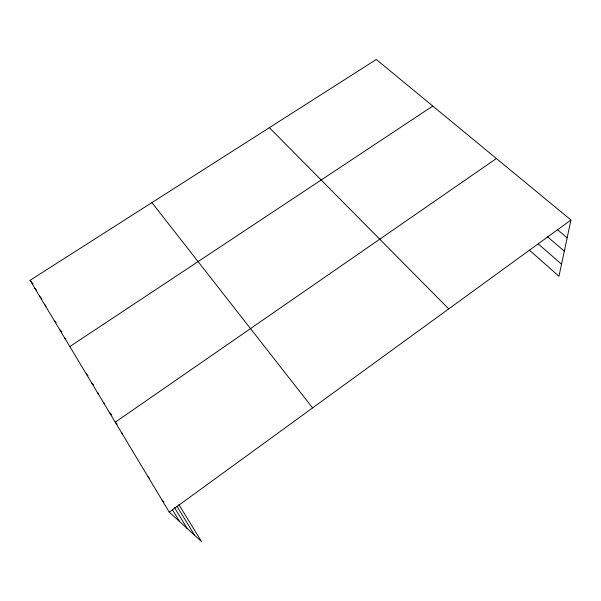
<?xml version="1.0" encoding="UTF-8"?>
<svg xmlns="http://www.w3.org/2000/svg" width="601" height="601" viewBox="0 0 601 601"><rect width="100%" height="100%" fill="white"/><g stroke="black" fill="none" stroke-linecap="round" stroke-linejoin="round"><path stroke-width="0.9" d="M178.85 504.562L201.485 541.531L169.272 512.142L30.05 280.329L376.294 59.469L570.95 220.004L558.96 276.235L529.496 250.211M169.272 512.142L570.95 220.004M496.388 158.514L115.249 422.18L117.15 424.148M69.836 346.574L432.765 106.046M557.608 229.815L567.141 237.853M547.308 236.591L564.309 251.158M538.248 243.923L561.529 264.192M162.06 500.13L164.028 501.955M148.049 476.796L149.394 478.095M269.376 127.667L448.729 308.899M121.567 432.705L122.822 433.982M109.224 412.151L111.778 414.825M103.304 402.294L104.589 403.654M97.482 392.611L98.714 393.918M91.765 383.085L93.628 385.091M86.146 373.724L88.024 375.76M64.577 337.815L65.794 339.174M59.401 329.205L61.858 331.955M54.315 320.731L56.163 322.82M44.376 304.189L46.157 306.217M39.531 296.105L41.905 298.84M34.753 288.157L36.541 290.223M30.05 280.329L33.04 283.8M151.895 202.605L312.58 407.914M176.957 506.275L194.656 535.303M174.47 507.507L187.219 528.519M172.54 509.881L179.586 521.548"/></g></svg>
